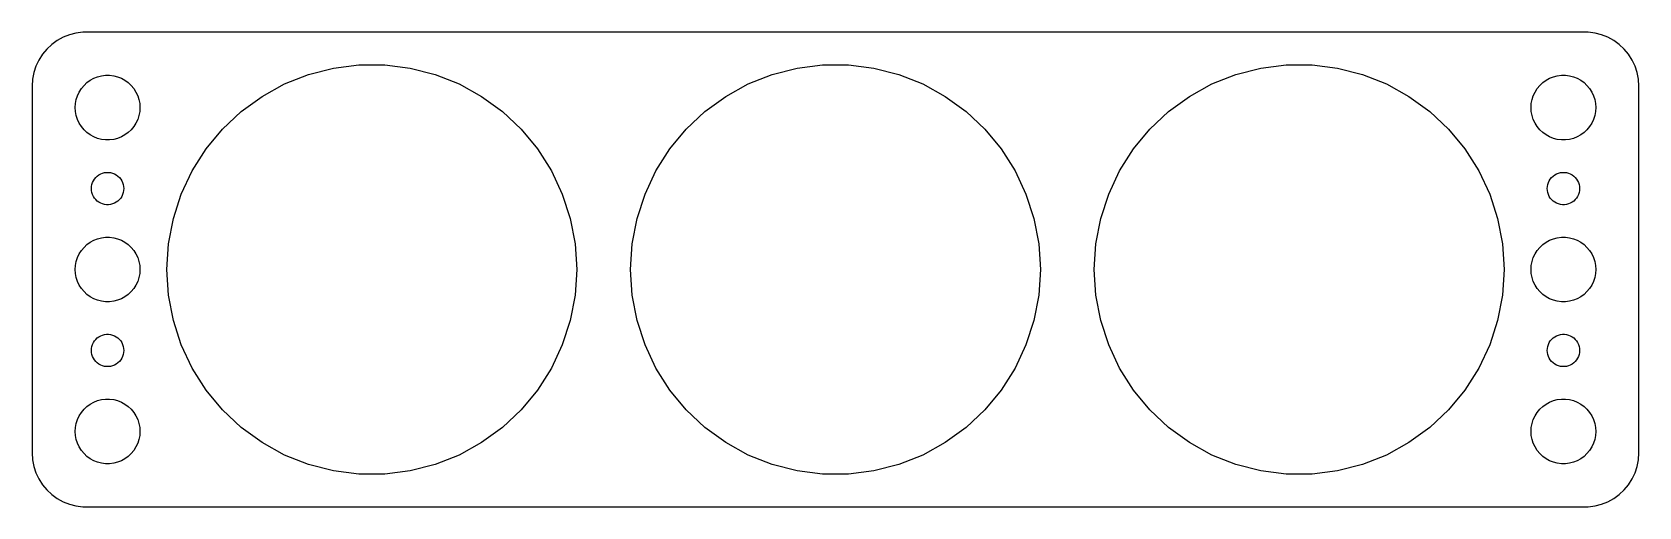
# Model space of a CAD drawing. Header units: metres. Extents: x -74 to 74, y -22 to 22.
import ezdxf

# ---------------------------------------------------------------- set-up
doc = ezdxf.new("R2010")
doc.units = ezdxf.units.M

msp = doc.modelspace()

# ---------------------------------------------------------------- linework, layer by layer
for p, q in [((-72.1791, 21.2216), (-72.6871, 20.8526)), ((-71.6289, 21.5241), (-72.1791, 21.2216)), ((-71.0451, 21.7553), (-71.6289, 21.5241)), ((-70.4369, 21.9114), (-71.0451, 21.7553)), ((-69.8139, 21.9901), (-70.4369, 21.9114)), ((69.8139, 21.9901), (-69.8139, 21.9901)), ((70.4369, 21.9114), (69.8139, 21.9901)), ((71.0451, 21.7553), (70.4369, 21.9114)), ((71.6289, 21.5241), (71.0451, 21.7553)), ((72.1791, 21.2216), (71.6289, 21.5241)), ((72.6871, 20.8526), (72.1791, 21.2216)), ((-73.8815, 19.4088), (-74.1489, 18.8406)), ((-73.5451, 19.9389), (-73.8815, 19.4088)), ((-73.1448, 20.4227), (-73.5451, 19.9389)), ((-72.6871, 20.8526), (-73.1448, 20.4227)), ((73.1448, 20.4227), (72.6871, 20.8526)), ((73.5451, 19.9389), (73.1448, 20.4227)), ((73.8815, 19.4088), (73.5451, 19.9389)), ((74.1489, 18.8406), (73.8815, 19.4088)), ((-74.3429, 18.2434), (-74.4606, 17.6267)), ((-74.1489, 18.8406), (-74.3429, 18.2434)), ((-68.427, 17.8532), (-68.0621, 17.9469)), ((-68.0621, 17.9469), (-67.6884, 17.9941)), ((-67.6884, 17.9941), (-67.3116, 17.9941)), ((-67.3116, 17.9941), (-66.9379, 17.9469)), ((-66.9379, 17.9469), (-66.573, 17.8532)), ((-51.0898, 17.1917), (-48.8713, 18.0701)), ((-48.8713, 18.0701), (-46.5602, 18.6635)), ((-46.5602, 18.6635), (-44.193, 18.9625)), ((-44.193, 18.9625), (-41.807, 18.9625)), ((-41.807, 18.9625), (-39.4397, 18.6635)), ((-39.4397, 18.6635), (-37.1287, 18.0701)), ((-37.1287, 18.0701), (-34.9102, 17.1917)), ((-8.0898, 17.1917), (-5.87132, 18.0701)), ((-5.87132, 18.0701), (-3.56024, 18.6635)), ((-3.56024, 18.6635), (-1.19301, 18.9625)), ((-1.19301, 18.9625), (1.19301, 18.9625)), ((1.19301, 18.9625), (3.56024, 18.6635)), ((3.56024, 18.6635), (5.87132, 18.0701)), ((5.87132, 18.0701), (8.0898, 17.1917)), ((34.9102, 17.1917), (37.1287, 18.0701)), ((37.1287, 18.0701), (39.4397, 18.6635)), ((39.4397, 18.6635), (41.807, 18.9625)), ((41.807, 18.9625), (44.193, 18.9625)), ((44.193, 18.9625), (46.5602, 18.6635)), ((46.5602, 18.6635), (48.8713, 18.0701)), ((48.8713, 18.0701), (51.0898, 17.1917)), ((66.573, 17.8532), (66.9379, 17.9469)), ((66.9379, 17.9469), (67.3116, 17.9941)), ((67.3116, 17.9941), (67.6884, 17.9941)), ((67.6884, 17.9941), (68.0621, 17.9469)), ((68.0621, 17.9469), (68.427, 17.8532)), ((74.3429, 18.2434), (74.1489, 18.8406)), ((74.4606, 17.6267), (74.3429, 18.2434)), ((-74.4606, 17.6267), (-74.5, 17)), ((-74.5, 17), (-74.5, -17)), ((-70.2893, 16.1044), (-70.1289, 16.4453)), ((-70.1289, 16.4453), (-69.927, 16.7634)), ((-69.927, 16.7634), (-69.6869, 17.0536)), ((-69.6869, 17.0536), (-69.4123, 17.3115)), ((-69.4123, 17.3115), (-69.1075, 17.533)), ((-69.1075, 17.533), (-68.7773, 17.7145)), ((-68.7773, 17.7145), (-68.427, 17.8532)), ((-66.573, 17.8532), (-66.2227, 17.7145)), ((-66.2227, 17.7145), (-65.8925, 17.533)), ((-65.8925, 17.533), (-65.5877, 17.3115)), ((-65.5877, 17.3115), (-65.3131, 17.0536)), ((-65.3131, 17.0536), (-65.073, 16.7634)), ((-65.073, 16.7634), (-64.8711, 16.4453)), ((-64.8711, 16.4453), (-64.7107, 16.1044)), ((-53.1807, 16.0422), (-51.0898, 17.1917)), ((-34.9102, 17.1917), (-32.8193, 16.0422)), ((-10.1807, 16.0422), (-8.0898, 17.1917)), ((8.0898, 17.1917), (10.1807, 16.0422)), ((32.8193, 16.0422), (34.9102, 17.1917)), ((51.0898, 17.1917), (53.1807, 16.0422)), ((64.7107, 16.1044), (64.8711, 16.4453)), ((64.8711, 16.4453), (65.073, 16.7634)), ((65.073, 16.7634), (65.3131, 17.0536)), ((65.3131, 17.0536), (65.5877, 17.3115)), ((65.5877, 17.3115), (65.8925, 17.533)), ((65.8925, 17.533), (66.2227, 17.7145)), ((66.2227, 17.7145), (66.573, 17.8532)), ((68.427, 17.8532), (68.7773, 17.7145)), ((68.7773, 17.7145), (69.1075, 17.533)), ((69.1075, 17.533), (69.4123, 17.3115)), ((69.4123, 17.3115), (69.6869, 17.0536)), ((69.6869, 17.0536), (69.927, 16.7634)), ((69.927, 16.7634), (70.1289, 16.4453)), ((70.1289, 16.4453), (70.2893, 16.1044)), ((74.5, 17), (74.4606, 17.6267)), ((74.5, -17), (74.5, 17)), ((-70.5, 15), (-70.4763, 15.376)), ((-70.4763, 14.624), (-70.5, 15)), ((-70.4763, 15.376), (-70.4057, 15.7461)), ((-70.4057, 15.7461), (-70.2893, 16.1044)), ((-64.7107, 16.1044), (-64.5943, 15.7461)), ((-64.5943, 15.7461), (-64.5237, 15.376)), ((-64.5237, 15.376), (-64.5, 15)), ((-64.5, 15), (-64.5237, 14.624)), ((-55.1111, 14.6397), (-53.1807, 16.0422)), ((-32.8193, 16.0422), (-30.8889, 14.6397)), ((-12.1111, 14.6397), (-10.1807, 16.0422)), ((10.1807, 16.0422), (12.1111, 14.6397)), ((30.8889, 14.6397), (32.8193, 16.0422)), ((53.1807, 16.0422), (55.1111, 14.6397)), ((64.5, 15), (64.5237, 15.376)), ((64.5237, 14.624), (64.5, 15)), ((64.5237, 15.376), (64.5943, 15.7461)), ((64.5943, 15.7461), (64.7107, 16.1044)), ((70.2893, 16.1044), (70.4057, 15.7461)), ((70.4057, 15.7461), (70.4763, 15.376)), ((70.4763, 15.376), (70.5, 15)), ((70.5, 15), (70.4763, 14.624)), ((-70.4057, 14.2539), (-70.4763, 14.624)), ((-70.2893, 13.8956), (-70.4057, 14.2539)), ((-70.1289, 13.5547), (-70.2893, 13.8956)), ((-69.927, 13.2366), (-70.1289, 13.5547)), ((-64.8711, 13.5547), (-65.073, 13.2366)), ((-64.7107, 13.8956), (-64.8711, 13.5547)), ((-64.5943, 14.2539), (-64.7107, 13.8956)), ((-64.5237, 14.624), (-64.5943, 14.2539)), ((-56.8504, 13.0064), (-55.1111, 14.6397)), ((-30.8889, 14.6397), (-29.1496, 13.0064)), ((-13.8504, 13.0064), (-12.1111, 14.6397)), ((12.1111, 14.6397), (13.8504, 13.0064)), ((29.1496, 13.0064), (30.8889, 14.6397)), ((55.1111, 14.6397), (56.8504, 13.0064)), ((64.5943, 14.2539), (64.5237, 14.624)), ((64.7107, 13.8956), (64.5943, 14.2539)), ((64.8711, 13.5547), (64.7107, 13.8956)), ((65.073, 13.2366), (64.8711, 13.5547)), ((70.1289, 13.5547), (69.927, 13.2366)), ((70.2893, 13.8956), (70.1289, 13.5547)), ((70.4057, 14.2539), (70.2893, 13.8956)), ((70.4763, 14.624), (70.4057, 14.2539)), ((-69.6869, 12.9464), (-69.927, 13.2366)), ((-69.4123, 12.6884), (-69.6869, 12.9464)), ((-69.1075, 12.467), (-69.4123, 12.6884)), ((-68.7773, 12.2855), (-69.1075, 12.467)), ((-68.427, 12.1468), (-68.7773, 12.2855)), ((-68.0621, 12.0531), (-68.427, 12.1468)), ((-67.6884, 12.0059), (-68.0621, 12.0531)), ((-67.3116, 12.0059), (-67.6884, 12.0059)), ((-66.9379, 12.0531), (-67.3116, 12.0059)), ((-66.573, 12.1468), (-66.9379, 12.0531)), ((-66.2227, 12.2855), (-66.573, 12.1468)), ((-65.8925, 12.467), (-66.2227, 12.2855)), ((-65.5877, 12.6884), (-65.8925, 12.467)), ((-65.3131, 12.9464), (-65.5877, 12.6884)), ((-65.073, 13.2366), (-65.3131, 12.9464)), ((-58.3713, 11.1679), (-56.8504, 13.0064)), ((-29.1496, 13.0064), (-27.6287, 11.1679)), ((-15.3713, 11.1679), (-13.8504, 13.0064)), ((13.8504, 13.0064), (15.3713, 11.1679)), ((27.6287, 11.1679), (29.1496, 13.0064)), ((56.8504, 13.0064), (58.3713, 11.1679)), ((65.3131, 12.9464), (65.073, 13.2366)), ((65.5877, 12.6884), (65.3131, 12.9464)), ((65.8925, 12.467), (65.5877, 12.6884)), ((66.2227, 12.2855), (65.8925, 12.467)), ((66.573, 12.1468), (66.2227, 12.2855)), ((66.9379, 12.0531), (66.573, 12.1468)), ((67.3116, 12.0059), (66.9379, 12.0531)), ((67.6884, 12.0059), (67.3116, 12.0059)), ((68.0621, 12.0531), (67.6884, 12.0059)), ((68.427, 12.1468), (68.0621, 12.0531)), ((68.7773, 12.2855), (68.427, 12.1468)), ((69.1075, 12.467), (68.7773, 12.2855)), ((69.4123, 12.6884), (69.1075, 12.467)), ((69.6869, 12.9464), (69.4123, 12.6884)), ((69.927, 13.2366), (69.6869, 12.9464)), ((-59.6498, 9.15331), (-58.3713, 11.1679)), ((-27.6287, 11.1679), (-26.3502, 9.15331)), ((-16.6498, 9.15331), (-15.3713, 11.1679)), ((15.3713, 11.1679), (16.6498, 9.15331)), ((26.3502, 9.15331), (27.6287, 11.1679)), ((58.3713, 11.1679), (59.6498, 9.15331)), ((-67.9635, 8.92657), (-67.7811, 8.97342)), ((-67.7811, 8.97342), (-67.5942, 8.99704)), ((-67.5942, 8.99704), (-67.4058, 8.99704)), ((-67.4058, 8.99704), (-67.2189, 8.97342)), ((-67.2189, 8.97342), (-67.0365, 8.92657)), ((-60.6657, 6.99435), (-59.6498, 9.15331)), ((-26.3502, 9.15331), (-25.3342, 6.99435)), ((-17.6657, 6.99435), (-16.6498, 9.15331)), ((16.6498, 9.15331), (17.6657, 6.99435)), ((25.3342, 6.99435), (26.3502, 9.15331)), ((59.6498, 9.15331), (60.6657, 6.99435)), ((67.0365, 8.92657), (67.2189, 8.97342)), ((67.2189, 8.97342), (67.4058, 8.99704)), ((67.4058, 8.99704), (67.5942, 8.99704)), ((67.5942, 8.99704), (67.7811, 8.97342)), ((67.7811, 8.97342), (67.9635, 8.92657)), ((-69, 7.5), (-68.9882, 7.68799)), ((-68.9882, 7.312), (-69, 7.5)), ((-68.9882, 7.68799), (-68.9529, 7.87303)), ((-68.9529, 7.87303), (-68.8947, 8.05219)), ((-68.8947, 8.05219), (-68.8145, 8.22263)), ((-68.8145, 8.22263), (-68.7135, 8.38167)), ((-68.7135, 8.38167), (-68.5934, 8.52681)), ((-68.5934, 8.52681), (-68.4561, 8.65576)), ((-68.4561, 8.65576), (-68.3037, 8.76648)), ((-68.3037, 8.76648), (-68.1387, 8.85724)), ((-68.1387, 8.85724), (-67.9635, 8.92657)), ((-67.0365, 8.92657), (-66.8613, 8.85724)), ((-66.8613, 8.85724), (-66.6963, 8.76648)), ((-66.6963, 8.76648), (-66.5439, 8.65576)), ((-66.5439, 8.65576), (-66.4065, 8.52681)), ((-66.4065, 8.52681), (-66.2865, 8.38167)), ((-66.2865, 8.38167), (-66.1855, 8.22263)), ((-66.1855, 8.22263), (-66.1053, 8.05219)), ((-66.1053, 8.05219), (-66.0471, 7.87303)), ((-66.0471, 7.87303), (-66.0118, 7.68799)), ((-66.0118, 7.68799), (-66, 7.5)), ((-66, 7.5), (-66.0118, 7.312)), ((66, 7.5), (66.0118, 7.68799)), ((66.0118, 7.312), (66, 7.5)), ((66.0118, 7.68799), (66.0471, 7.87303)), ((66.0471, 7.87303), (66.1053, 8.05219)), ((66.1053, 8.05219), (66.1855, 8.22263)), ((66.1855, 8.22263), (66.2865, 8.38167)), ((66.2865, 8.38167), (66.4065, 8.52681)), ((66.4065, 8.52681), (66.5439, 8.65576)), ((66.5439, 8.65576), (66.6963, 8.76648)), ((66.6963, 8.76648), (66.8613, 8.85724)), ((66.8613, 8.85724), (67.0365, 8.92657)), ((67.9635, 8.92657), (68.1387, 8.85724)), ((68.1387, 8.85724), (68.3037, 8.76648)), ((68.3037, 8.76648), (68.4561, 8.65576)), ((68.4561, 8.65576), (68.5934, 8.52681)), ((68.5934, 8.52681), (68.7135, 8.38167)), ((68.7135, 8.38167), (68.8145, 8.22263)), ((68.8145, 8.22263), (68.8947, 8.05219)), ((68.8947, 8.05219), (68.9529, 7.87303)), ((68.9529, 7.87303), (68.9882, 7.68799)), ((68.9882, 7.68799), (69, 7.5)), ((69, 7.5), (68.9882, 7.312)), ((-68.9529, 7.12695), (-68.9882, 7.312)), ((-68.8947, 6.9478), (-68.9529, 7.12695)), ((-68.8145, 6.77736), (-68.8947, 6.9478)), ((-68.7135, 6.61832), (-68.8145, 6.77736)), ((-68.5934, 6.47318), (-68.7135, 6.61832)), ((-68.4561, 6.34422), (-68.5934, 6.47318)), ((-68.3037, 6.23351), (-68.4561, 6.34422)), ((-68.1387, 6.14275), (-68.3037, 6.23351)), ((-67.9635, 6.07341), (-68.1387, 6.14275)), ((-67.7811, 6.02657), (-67.9635, 6.07341)), ((-67.5942, 6.00294), (-67.7811, 6.02657)), ((-67.4058, 6.00294), (-67.5942, 6.00294)), ((-67.2189, 6.02657), (-67.4058, 6.00294)), ((-67.0365, 6.07341), (-67.2189, 6.02657)), ((-66.8613, 6.14275), (-67.0365, 6.07341)), ((-66.6963, 6.23351), (-66.8613, 6.14275)), ((-66.5439, 6.34422), (-66.6963, 6.23351)), ((-66.4065, 6.47318), (-66.5439, 6.34422)), ((-66.2865, 6.61832), (-66.4065, 6.47318)), ((-66.1855, 6.77736), (-66.2865, 6.61832)), ((-66.1053, 6.9478), (-66.1855, 6.77736)), ((-66.0471, 7.12695), (-66.1053, 6.9478)), ((-66.0118, 7.312), (-66.0471, 7.12695)), ((-61.4031, 4.7251), (-60.6657, 6.99435)), ((-25.3342, 6.99435), (-24.5969, 4.7251)), ((-18.4031, 4.7251), (-17.6657, 6.99435)), ((17.6657, 6.99435), (18.4031, 4.7251)), ((24.5969, 4.7251), (25.3342, 6.99435)), ((60.6657, 6.99435), (61.4031, 4.7251)), ((66.0471, 7.12695), (66.0118, 7.312)), ((66.1053, 6.9478), (66.0471, 7.12695)), ((66.1855, 6.77736), (66.1053, 6.9478)), ((66.2865, 6.61832), (66.1855, 6.77736)), ((66.4065, 6.47318), (66.2865, 6.61832)), ((66.5439, 6.34422), (66.4065, 6.47318)), ((66.6963, 6.23351), (66.5439, 6.34422)), ((66.8613, 6.14275), (66.6963, 6.23351)), ((67.0365, 6.07341), (66.8613, 6.14275)), ((67.2189, 6.02657), (67.0365, 6.07341)), ((67.4058, 6.00294), (67.2189, 6.02657)), ((67.5942, 6.00294), (67.4058, 6.00294)), ((67.7811, 6.02657), (67.5942, 6.00294)), ((67.9635, 6.07341), (67.7811, 6.02657)), ((68.1387, 6.14275), (67.9635, 6.07341)), ((68.3037, 6.23351), (68.1387, 6.14275)), ((68.4561, 6.34422), (68.3037, 6.23351)), ((68.5934, 6.47318), (68.4561, 6.34422)), ((68.7135, 6.61832), (68.5934, 6.47318)), ((68.8145, 6.77736), (68.7135, 6.61832)), ((68.8947, 6.9478), (68.8145, 6.77736)), ((68.9529, 7.12695), (68.8947, 6.9478)), ((68.9882, 7.312), (68.9529, 7.12695)), ((-61.8502, 2.38132), (-61.4031, 4.7251)), ((-24.5969, 4.7251), (-24.1498, 2.38132)), ((-18.8502, 2.38132), (-18.4031, 4.7251)), ((18.4031, 4.7251), (18.8502, 2.38132)), ((24.1498, 2.38132), (24.5969, 4.7251)), ((61.4031, 4.7251), (61.8502, 2.38132)), ((-68.0621, 2.94685), (-67.6884, 2.99408)), ((-67.6884, 2.99408), (-67.3116, 2.99408)), ((-67.3116, 2.99408), (-66.9379, 2.94685)), ((66.9379, 2.94685), (67.3116, 2.99408)), ((67.3116, 2.99408), (67.6884, 2.99408)), ((67.6884, 2.99408), (68.0621, 2.94685)), ((-70.1289, 1.44525), (-69.927, 1.76335)), ((-69.927, 1.76335), (-69.6869, 2.05363)), ((-69.6869, 2.05363), (-69.4123, 2.31154)), ((-69.4123, 2.31154), (-69.1075, 2.53297)), ((-69.1075, 2.53297), (-68.7773, 2.71448)), ((-68.7773, 2.71448), (-68.427, 2.85316)), ((-68.427, 2.85316), (-68.0621, 2.94685)), ((-66.9379, 2.94685), (-66.573, 2.85316)), ((-66.573, 2.85316), (-66.2227, 2.71448)), ((-66.2227, 2.71448), (-65.8925, 2.53297)), ((-65.8925, 2.53297), (-65.5877, 2.31154)), ((-65.5877, 2.31154), (-65.3131, 2.05363)), ((-65.3131, 2.05363), (-65.073, 1.76335)), ((-65.073, 1.76335), (-64.8711, 1.44525)), ((-62, 0), (-61.8502, 2.38132)), ((-24.1498, 2.38132), (-24, 0)), ((-19, 0), (-18.8502, 2.38132)), ((18.8502, 2.38132), (19, 0)), ((24, 0), (24.1498, 2.38132)), ((61.8502, 2.38132), (62, 0)), ((64.8711, 1.44525), (65.073, 1.76335)), ((65.073, 1.76335), (65.3131, 2.05363)), ((65.3131, 2.05363), (65.5877, 2.31154)), ((65.5877, 2.31154), (65.8925, 2.53297)), ((65.8925, 2.53297), (66.2227, 2.71448)), ((66.2227, 2.71448), (66.573, 2.85316)), ((66.573, 2.85316), (66.9379, 2.94685)), ((68.0621, 2.94685), (68.427, 2.85316)), ((68.427, 2.85316), (68.7773, 2.71448)), ((68.7773, 2.71448), (69.1075, 2.53297)), ((69.1075, 2.53297), (69.4123, 2.31154)), ((69.4123, 2.31154), (69.6869, 2.05363)), ((69.6869, 2.05363), (69.927, 1.76335)), ((69.927, 1.76335), (70.1289, 1.44525)), ((-70.5, 0), (-70.4763, 0.37599)), ((-70.4763, -0.37599), (-70.5, 0)), ((-70.4763, 0.37599), (-70.4057, 0.74606)), ((-70.4057, 0.74606), (-70.2893, 1.10437)), ((-70.2893, 1.10437), (-70.1289, 1.44525)), ((-64.8711, 1.44525), (-64.7107, 1.10437)), ((-64.7107, 1.10437), (-64.5943, 0.74606)), ((-64.5943, 0.74606), (-64.5237, 0.37599)), ((-64.5237, 0.37599), (-64.5, 0)), ((-64.5, 0), (-64.5237, -0.37599)), ((-61.8502, -2.38132), (-62, 0)), ((-24, 0), (-24.1498, -2.38132)), ((-18.8502, -2.38132), (-19, 0)), ((19, 0), (18.8502, -2.38132)), ((24.1498, -2.38132), (24, 0)), ((62, 0), (61.8502, -2.38132)), ((64.5, 0), (64.5237, 0.37599)), ((64.5237, -0.37599), (64.5, 0)), ((64.5237, 0.37599), (64.5943, 0.74606)), ((64.5943, 0.74606), (64.7107, 1.10437)), ((64.7107, 1.10437), (64.8711, 1.44525)), ((70.1289, 1.44525), (70.2893, 1.10437)), ((70.2893, 1.10437), (70.4057, 0.74606)), ((70.4057, 0.74606), (70.4763, 0.37599)), ((70.4763, 0.37599), (70.5, 0)), ((70.5, 0), (70.4763, -0.37599)), ((-70.4057, -0.74606), (-70.4763, -0.37599)), ((-70.2893, -1.10437), (-70.4057, -0.74606)), ((-70.1289, -1.44525), (-70.2893, -1.10437)), ((-69.927, -1.76335), (-70.1289, -1.44525)), ((-64.8711, -1.44525), (-65.073, -1.76335)), ((-64.7107, -1.10437), (-64.8711, -1.44525)), ((-64.5943, -0.74606), (-64.7107, -1.10437)), ((-64.5237, -0.37599), (-64.5943, -0.74606)), ((64.5943, -0.74606), (64.5237, -0.37599)), ((64.7107, -1.10437), (64.5943, -0.74606)), ((64.8711, -1.44525), (64.7107, -1.10437)), ((65.073, -1.76335), (64.8711, -1.44525)), ((70.1289, -1.44525), (69.927, -1.76335)), ((70.2893, -1.10437), (70.1289, -1.44525)), ((70.4057, -0.74606), (70.2893, -1.10437)), ((70.4763, -0.37599), (70.4057, -0.74606)), ((-69.6869, -2.05363), (-69.927, -1.76335)), ((-69.4123, -2.31154), (-69.6869, -2.05363)), ((-69.1075, -2.53297), (-69.4123, -2.31154)), ((-68.7773, -2.71448), (-69.1075, -2.53297)), ((-68.427, -2.85316), (-68.7773, -2.71448)), ((-68.0621, -2.94685), (-68.427, -2.85316)), ((-67.6884, -2.99408), (-68.0621, -2.94685)), ((-66.9379, -2.94685), (-67.3116, -2.99408)), ((-66.573, -2.85316), (-66.9379, -2.94685)), ((-66.2227, -2.71448), (-66.573, -2.85316)), ((-65.8925, -2.53297), (-66.2227, -2.71448)), ((-65.5877, -2.31154), (-65.8925, -2.53297)), ((-65.3131, -2.05363), (-65.5877, -2.31154)), ((-65.073, -1.76335), (-65.3131, -2.05363)), ((-61.4031, -4.7251), (-61.8502, -2.38132)), ((-24.1498, -2.38132), (-24.5969, -4.7251)), ((-18.4031, -4.7251), (-18.8502, -2.38132)), ((18.8502, -2.38132), (18.4031, -4.7251)), ((24.5969, -4.7251), (24.1498, -2.38132)), ((61.8502, -2.38132), (61.4031, -4.7251)), ((65.3131, -2.05363), (65.073, -1.76335)), ((65.5877, -2.31154), (65.3131, -2.05363)), ((65.8925, -2.53297), (65.5877, -2.31154)), ((66.2227, -2.71448), (65.8925, -2.53297)), ((66.573, -2.85316), (66.2227, -2.71448)), ((66.9379, -2.94685), (66.573, -2.85316)), ((67.3116, -2.99408), (66.9379, -2.94685)), ((68.0621, -2.94685), (67.6884, -2.99408)), ((68.427, -2.85316), (68.0621, -2.94685)), ((68.7773, -2.71448), (68.427, -2.85316)), ((69.1075, -2.53297), (68.7773, -2.71448)), ((69.4123, -2.31154), (69.1075, -2.53297)), ((69.6869, -2.05363), (69.4123, -2.31154)), ((69.927, -1.76335), (69.6869, -2.05363)), ((-67.3116, -2.99408), (-67.6884, -2.99408)), ((67.6884, -2.99408), (67.3116, -2.99408)), ((-60.6657, -6.99435), (-61.4031, -4.7251)), ((-24.5969, -4.7251), (-25.3342, -6.99435)), ((-17.6657, -6.99435), (-18.4031, -4.7251)), ((18.4031, -4.7251), (17.6657, -6.99435)), ((25.3342, -6.99435), (24.5969, -4.7251)), ((61.4031, -4.7251), (60.6657, -6.99435)), ((-69, -7.5), (-68.9882, -7.312)), ((-68.9882, -7.312), (-68.9529, -7.12695)), ((-68.9529, -7.12695), (-68.8947, -6.9478)), ((-68.8947, -6.9478), (-68.8145, -6.77736)), ((-68.8145, -6.77736), (-68.7135, -6.61832)), ((-68.7135, -6.61832), (-68.5934, -6.47318)), ((-68.5934, -6.47318), (-68.4561, -6.34422)), ((-68.4561, -6.34422), (-68.3037, -6.23351)), ((-68.3037, -6.23351), (-68.1387, -6.14275)), ((-68.1387, -6.14275), (-67.9635, -6.07341)), ((-67.9635, -6.07341), (-67.7811, -6.02657)), ((-67.7811, -6.02657), (-67.5942, -6.00294)), ((-67.5942, -6.00294), (-67.4058, -6.00294)), ((-67.4058, -6.00294), (-67.2189, -6.02657)), ((-67.2189, -6.02657), (-67.0365, -6.07341)), ((-67.0365, -6.07341), (-66.8613, -6.14275)), ((-66.8613, -6.14275), (-66.6963, -6.23351)), ((-66.6963, -6.23351), (-66.5439, -6.34422)), ((-66.5439, -6.34422), (-66.4065, -6.47318)), ((-66.4065, -6.47318), (-66.2865, -6.61832)), ((-66.2865, -6.61832), (-66.1855, -6.77736)), ((-66.1855, -6.77736), (-66.1053, -6.9478)), ((-66.1053, -6.9478), (-66.0471, -7.12695)), ((-66.0471, -7.12695), (-66.0118, -7.312)), ((-66.0118, -7.312), (-66, -7.5)), ((-59.6498, -9.15331), (-60.6657, -6.99435)), ((-25.3342, -6.99435), (-26.3502, -9.15331)), ((-16.6498, -9.15331), (-17.6657, -6.99435)), ((17.6657, -6.99435), (16.6498, -9.15331)), ((26.3502, -9.15331), (25.3342, -6.99435)), ((60.6657, -6.99435), (59.6498, -9.15331)), ((66, -7.5), (66.0118, -7.312)), ((66.0118, -7.312), (66.0471, -7.12695)), ((66.0471, -7.12695), (66.1053, -6.9478)), ((66.1053, -6.9478), (66.1855, -6.77736)), ((66.1855, -6.77736), (66.2865, -6.61832)), ((66.2865, -6.61832), (66.4065, -6.47318)), ((66.4065, -6.47318), (66.5439, -6.34422)), ((66.5439, -6.34422), (66.6963, -6.23351)), ((66.6963, -6.23351), (66.8613, -6.14275)), ((66.8613, -6.14275), (67.0365, -6.07341)), ((67.0365, -6.07341), (67.2189, -6.02657)), ((67.2189, -6.02657), (67.4058, -6.00294)), ((67.4058, -6.00294), (67.5942, -6.00294)), ((67.5942, -6.00294), (67.7811, -6.02657)), ((67.7811, -6.02657), (67.9635, -6.07341)), ((67.9635, -6.07341), (68.1387, -6.14275)), ((68.1387, -6.14275), (68.3037, -6.23351)), ((68.3037, -6.23351), (68.4561, -6.34422)), ((68.4561, -6.34422), (68.5934, -6.47318)), ((68.5934, -6.47318), (68.7135, -6.61832)), ((68.7135, -6.61832), (68.8145, -6.77736)), ((68.8145, -6.77736), (68.8947, -6.9478)), ((68.8947, -6.9478), (68.9529, -7.12695)), ((68.9529, -7.12695), (68.9882, -7.312)), ((68.9882, -7.312), (69, -7.5)), ((-68.9882, -7.68799), (-69, -7.5)), ((-68.9529, -7.87303), (-68.9882, -7.68799)), ((-68.8947, -8.05219), (-68.9529, -7.87303)), ((-68.8145, -8.22263), (-68.8947, -8.05219)), ((-68.7135, -8.38167), (-68.8145, -8.22263)), ((-68.5934, -8.52681), (-68.7135, -8.38167)), ((-68.4561, -8.65576), (-68.5934, -8.52681)), ((-68.3037, -8.76648), (-68.4561, -8.65576)), ((-68.1387, -8.85724), (-68.3037, -8.76648)), ((-67.9635, -8.92657), (-68.1387, -8.85724)), ((-67.7811, -8.97342), (-67.9635, -8.92657)), ((-67.0365, -8.92657), (-67.2189, -8.97342)), ((-66.8613, -8.85724), (-67.0365, -8.92657)), ((-66.6963, -8.76648), (-66.8613, -8.85724)), ((-66.5439, -8.65576), (-66.6963, -8.76648)), ((-66.4065, -8.52681), (-66.5439, -8.65576)), ((-66.2865, -8.38167), (-66.4065, -8.52681)), ((-66.1855, -8.22263), (-66.2865, -8.38167)), ((-66.1053, -8.05219), (-66.1855, -8.22263)), ((-66.0471, -7.87303), (-66.1053, -8.05219)), ((-66.0118, -7.68799), (-66.0471, -7.87303)), ((-66, -7.5), (-66.0118, -7.68799)), ((66.0118, -7.68799), (66, -7.5)), ((66.0471, -7.87303), (66.0118, -7.68799)), ((66.1053, -8.05219), (66.0471, -7.87303)), ((66.1855, -8.22263), (66.1053, -8.05219)), ((66.2865, -8.38167), (66.1855, -8.22263)), ((66.4065, -8.52681), (66.2865, -8.38167)), ((66.5439, -8.65576), (66.4065, -8.52681)), ((66.6963, -8.76648), (66.5439, -8.65576)), ((66.8613, -8.85724), (66.6963, -8.76648)), ((67.0365, -8.92657), (66.8613, -8.85724)), ((67.2189, -8.97342), (67.0365, -8.92657)), ((67.9635, -8.92657), (67.7811, -8.97342)), ((68.1387, -8.85724), (67.9635, -8.92657)), ((68.3037, -8.76648), (68.1387, -8.85724)), ((68.4561, -8.65576), (68.3037, -8.76648)), ((68.5934, -8.52681), (68.4561, -8.65576)), ((68.7135, -8.38167), (68.5934, -8.52681)), ((68.8145, -8.22263), (68.7135, -8.38167)), ((68.8947, -8.05219), (68.8145, -8.22263)), ((68.9529, -7.87303), (68.8947, -8.05219)), ((68.9882, -7.68799), (68.9529, -7.87303)), ((69, -7.5), (68.9882, -7.68799)), ((-67.5942, -8.99704), (-67.7811, -8.97342)), ((-67.4058, -8.99704), (-67.5942, -8.99704)), ((-67.2189, -8.97342), (-67.4058, -8.99704)), ((-58.3713, -11.1679), (-59.6498, -9.15331)), ((-26.3502, -9.15331), (-27.6287, -11.1679)), ((-15.3713, -11.1679), (-16.6498, -9.15331)), ((16.6498, -9.15331), (15.3713, -11.1679)), ((27.6287, -11.1679), (26.3502, -9.15331)), ((59.6498, -9.15331), (58.3713, -11.1679)), ((67.4058, -8.99704), (67.2189, -8.97342)), ((67.5942, -8.99704), (67.4058, -8.99704)), ((67.7811, -8.97342), (67.5942, -8.99704)), ((-56.8504, -13.0064), (-58.3713, -11.1679)), ((-27.6287, -11.1679), (-29.1496, -13.0064)), ((-13.8504, -13.0064), (-15.3713, -11.1679)), ((15.3713, -11.1679), (13.8504, -13.0064)), ((29.1496, -13.0064), (27.6287, -11.1679)), ((58.3713, -11.1679), (56.8504, -13.0064)), ((-70.1289, -13.5547), (-69.927, -13.2366)), ((-69.927, -13.2366), (-69.6869, -12.9464)), ((-69.6869, -12.9464), (-69.4123, -12.6884)), ((-69.4123, -12.6884), (-69.1075, -12.467)), ((-69.1075, -12.467), (-68.7773, -12.2855)), ((-68.7773, -12.2855), (-68.427, -12.1468)), ((-68.427, -12.1468), (-68.0621, -12.0531)), ((-68.0621, -12.0531), (-67.6884, -12.0059)), ((-67.6884, -12.0059), (-67.3116, -12.0059)), ((-67.3116, -12.0059), (-66.9379, -12.0531)), ((-66.9379, -12.0531), (-66.573, -12.1468)), ((-66.573, -12.1468), (-66.2227, -12.2855)), ((-66.2227, -12.2855), (-65.8925, -12.467)), ((-65.8925, -12.467), (-65.5877, -12.6884)), ((-65.5877, -12.6884), (-65.3131, -12.9464)), ((-65.3131, -12.9464), (-65.073, -13.2366)), ((-65.073, -13.2366), (-64.8711, -13.5547)), ((-55.1111, -14.6397), (-56.8504, -13.0064)), ((-29.1496, -13.0064), (-30.8889, -14.6397)), ((-12.1111, -14.6397), (-13.8504, -13.0064)), ((13.8504, -13.0064), (12.1111, -14.6397)), ((30.8889, -14.6397), (29.1496, -13.0064)), ((56.8504, -13.0064), (55.1111, -14.6397)), ((64.8711, -13.5547), (65.073, -13.2366)), ((65.073, -13.2366), (65.3131, -12.9464)), ((65.3131, -12.9464), (65.5877, -12.6884)), ((65.5877, -12.6884), (65.8925, -12.467)), ((65.8925, -12.467), (66.2227, -12.2855)), ((66.2227, -12.2855), (66.573, -12.1468)), ((66.573, -12.1468), (66.9379, -12.0531)), ((66.9379, -12.0531), (67.3116, -12.0059)), ((67.3116, -12.0059), (67.6884, -12.0059)), ((67.6884, -12.0059), (68.0621, -12.0531)), ((68.0621, -12.0531), (68.427, -12.1468)), ((68.427, -12.1468), (68.7773, -12.2855)), ((68.7773, -12.2855), (69.1075, -12.467)), ((69.1075, -12.467), (69.4123, -12.6884)), ((69.4123, -12.6884), (69.6869, -12.9464)), ((69.6869, -12.9464), (69.927, -13.2366)), ((69.927, -13.2366), (70.1289, -13.5547)), ((-70.5, -15), (-70.4763, -14.624)), ((-70.4763, -14.624), (-70.4057, -14.2539)), ((-70.4057, -14.2539), (-70.2893, -13.8956)), ((-70.2893, -13.8956), (-70.1289, -13.5547)), ((-64.8711, -13.5547), (-64.7107, -13.8956)), ((-64.7107, -13.8956), (-64.5943, -14.2539)), ((-64.5943, -14.2539), (-64.5237, -14.624)), ((-64.5237, -14.624), (-64.5, -15)), ((-53.1807, -16.0422), (-55.1111, -14.6397)), ((-30.8889, -14.6397), (-32.8193, -16.0422)), ((-10.1807, -16.0422), (-12.1111, -14.6397)), ((12.1111, -14.6397), (10.1807, -16.0422)), ((32.8193, -16.0422), (30.8889, -14.6397)), ((55.1111, -14.6397), (53.1807, -16.0422)), ((64.5, -15), (64.5237, -14.624)), ((64.5237, -14.624), (64.5943, -14.2539)), ((64.5943, -14.2539), (64.7107, -13.8956)), ((64.7107, -13.8956), (64.8711, -13.5547)), ((70.1289, -13.5547), (70.2893, -13.8956)), ((70.2893, -13.8956), (70.4057, -14.2539)), ((70.4057, -14.2539), (70.4763, -14.624)), ((70.4763, -14.624), (70.5, -15)), ((-70.4763, -15.376), (-70.5, -15)), ((-70.4057, -15.7461), (-70.4763, -15.376)), ((-70.2893, -16.1044), (-70.4057, -15.7461)), ((-70.1289, -16.4453), (-70.2893, -16.1044)), ((-64.7107, -16.1044), (-64.8711, -16.4453)), ((-64.5943, -15.7461), (-64.7107, -16.1044)), ((-64.5237, -15.376), (-64.5943, -15.7461)), ((-64.5, -15), (-64.5237, -15.376)), ((-51.0898, -17.1917), (-53.1807, -16.0422)), ((-32.8193, -16.0422), (-34.9102, -17.1917)), ((-8.0898, -17.1917), (-10.1807, -16.0422)), ((10.1807, -16.0422), (8.0898, -17.1917)), ((34.9102, -17.1917), (32.8193, -16.0422)), ((53.1807, -16.0422), (51.0898, -17.1917)), ((64.5237, -15.376), (64.5, -15)), ((64.5943, -15.7461), (64.5237, -15.376)), ((64.7107, -16.1044), (64.5943, -15.7461)), ((64.8711, -16.4453), (64.7107, -16.1044)), ((70.2893, -16.1044), (70.1289, -16.4453)), ((70.4057, -15.7461), (70.2893, -16.1044)), ((70.4763, -15.376), (70.4057, -15.7461)), ((70.5, -15), (70.4763, -15.376)), ((-74.5, -17), (-74.4606, -17.6267)), ((-74.4606, -17.6267), (-74.3429, -18.2434)), ((-69.927, -16.7634), (-70.1289, -16.4453)), ((-69.6869, -17.0536), (-69.927, -16.7634)), ((-69.4123, -17.3115), (-69.6869, -17.0536)), ((-69.1075, -17.533), (-69.4123, -17.3115)), ((-68.7773, -17.7145), (-69.1075, -17.533)), ((-68.427, -17.8532), (-68.7773, -17.7145)), ((-68.0621, -17.9469), (-68.427, -17.8532)), ((-66.573, -17.8532), (-66.9379, -17.9469)), ((-66.2227, -17.7145), (-66.573, -17.8532)), ((-65.8925, -17.533), (-66.2227, -17.7145)), ((-65.5877, -17.3115), (-65.8925, -17.533)), ((-65.3131, -17.0536), (-65.5877, -17.3115)), ((-65.073, -16.7634), (-65.3131, -17.0536)), ((-64.8711, -16.4453), (-65.073, -16.7634)), ((-48.8713, -18.0701), (-51.0898, -17.1917)), ((-34.9102, -17.1917), (-37.1287, -18.0701)), ((-5.87132, -18.0701), (-8.0898, -17.1917)), ((8.0898, -17.1917), (5.87132, -18.0701)), ((37.1287, -18.0701), (34.9102, -17.1917)), ((51.0898, -17.1917), (48.8713, -18.0701)), ((65.073, -16.7634), (64.8711, -16.4453)), ((65.3131, -17.0536), (65.073, -16.7634)), ((65.5877, -17.3115), (65.3131, -17.0536)), ((65.8925, -17.533), (65.5877, -17.3115)), ((66.2227, -17.7145), (65.8925, -17.533)), ((66.573, -17.8532), (66.2227, -17.7145)), ((66.9379, -17.9469), (66.573, -17.8532)), ((68.427, -17.8532), (68.0621, -17.9469)), ((68.7773, -17.7145), (68.427, -17.8532)), ((69.1075, -17.533), (68.7773, -17.7145)), ((69.4123, -17.3115), (69.1075, -17.533)), ((69.6869, -17.0536), (69.4123, -17.3115)), ((69.927, -16.7634), (69.6869, -17.0536)), ((70.1289, -16.4453), (69.927, -16.7634)), ((74.3429, -18.2434), (74.4606, -17.6267)), ((74.4606, -17.6267), (74.5, -17)), ((-74.3429, -18.2434), (-74.1489, -18.8406)), ((-74.1489, -18.8406), (-73.8815, -19.4088)), ((-67.6884, -17.9941), (-68.0621, -17.9469)), ((-67.3116, -17.9941), (-67.6884, -17.9941)), ((-66.9379, -17.9469), (-67.3116, -17.9941)), ((-46.5602, -18.6635), (-48.8713, -18.0701)), ((-44.193, -18.9625), (-46.5602, -18.6635)), ((-41.807, -18.9625), (-44.193, -18.9625)), ((-39.4397, -18.6635), (-41.807, -18.9625)), ((-37.1287, -18.0701), (-39.4397, -18.6635)), ((-3.56024, -18.6635), (-5.87132, -18.0701)), ((-1.19301, -18.9625), (-3.56024, -18.6635)), ((1.19301, -18.9625), (-1.19301, -18.9625)), ((3.56024, -18.6635), (1.19301, -18.9625)), ((5.87132, -18.0701), (3.56024, -18.6635)), ((39.4397, -18.6635), (37.1287, -18.0701)), ((41.807, -18.9625), (39.4397, -18.6635)), ((44.193, -18.9625), (41.807, -18.9625)), ((46.5602, -18.6635), (44.193, -18.9625)), ((48.8713, -18.0701), (46.5602, -18.6635)), ((67.3116, -17.9941), (66.9379, -17.9469)), ((67.6884, -17.9941), (67.3116, -17.9941)), ((68.0621, -17.9469), (67.6884, -17.9941)), ((73.8815, -19.4088), (74.1489, -18.8406)), ((74.1489, -18.8406), (74.3429, -18.2434)), ((-73.8815, -19.4088), (-73.5451, -19.9389)), ((-73.5451, -19.9389), (-73.1448, -20.4227)), ((-73.1448, -20.4227), (-72.6871, -20.8526)), ((-72.6871, -20.8526), (-72.1791, -21.2216)), ((72.1791, -21.2216), (72.6871, -20.8526)), ((72.6871, -20.8526), (73.1448, -20.4227)), ((73.1448, -20.4227), (73.5451, -19.9389)), ((73.5451, -19.9389), (73.8815, -19.4088)), ((-72.1791, -21.2216), (-71.6289, -21.5241)), ((-71.6289, -21.5241), (-71.0451, -21.7553)), ((-71.0451, -21.7553), (-70.4369, -21.9114)), ((-70.4369, -21.9114), (-69.8139, -21.9901)), ((-69.8139, -21.9901), (69.8139, -21.9901)), ((69.8139, -21.9901), (70.4369, -21.9114)), ((70.4369, -21.9114), (71.0451, -21.7553)), ((71.0451, -21.7553), (71.6289, -21.5241)), ((71.6289, -21.5241), (72.1791, -21.2216))]:
    msp.add_line(p, q)

doc.saveas('drawing.dxf')
